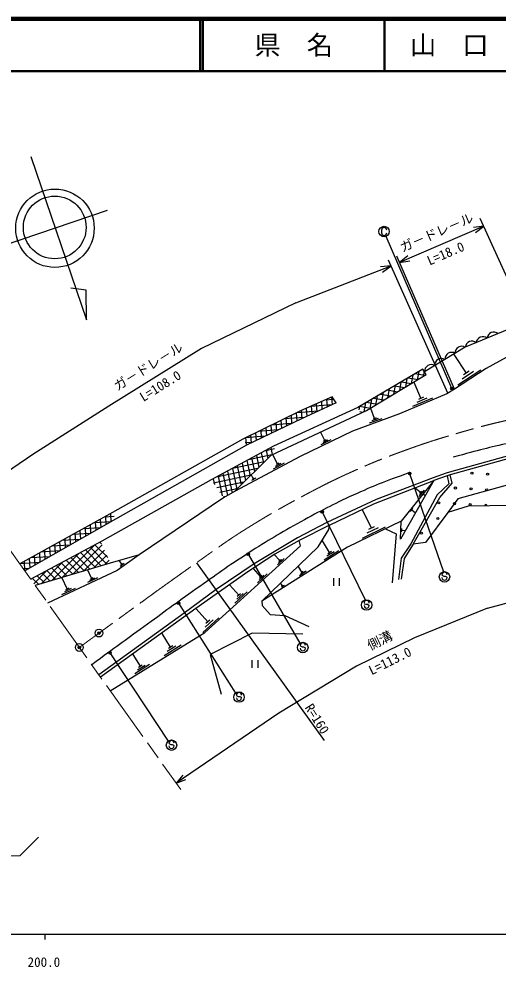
# Model space of a CAD drawing. Units: millimetres, scale not verified. Extents: x 40000 to 680000, y 20000 to 380000.
# Drawn here: x 263076 to 354712, y 198715 to 380000 of the extents above; entities that cross this region are included whole.
import ezdxf
from ezdxf.enums import TextEntityAlignment as Align

# ---------------------------------------------------------------- set-up
doc = ezdxf.new("R2010")
doc.units = ezdxf.units.MM
doc.header["$LTSCALE"] = 1000
doc.header["$PDMODE"] = 32
doc.header["$PDSIZE"] = 500
doc.linetypes.add('CHAIN', pattern=[18.5, 12, -1.5, 3.5, -1.5])
for name, color, linetype, lineweight in [('M-BGD', 7, 'Continuous', 25), ('M-BMK', 2, 'CHAIN', 13), ('M-BMK-SRVR', 3, 'Continuous', 25), ('M-STR-HTXT', 7, 'Continuous', 13), ('M-STR-STRC', 7, 'Continuous', 25), ('M-TTL', 2, 'Continuous', 140), ('M-TTL-BAND', 7, 'Continuous', 25), ('M-TTL-LINE', 7, 'Continuous', 50)]:
    doc.layers.add(name, color=color, linetype=linetype, lineweight=lineweight)
doc.layers.add('M-OTRS', color=6, linetype='Continuous')
doc.layers.add('M-TTL-TXT', color=7, linetype='Continuous')
doc.styles.add('@ＭＳ ゴシック', font='')
doc.styles.add('ＭＳ ゴシック', font='')
doc.styles.get('@ＭＳ ゴシック').set_extended_font_data('@MS Gothic')
doc.styles.get('ＭＳ ゴシック').set_extended_font_data('MS Gothic')

msp = doc.modelspace()

# ---------------------------------------------------------------- linework, layer by layer
at = {"layer": 'M-BGD'}
for p, q in [((265321, 353724), (275979, 322462)), ((279938, 343388), (260062, 336612)), ((361917, 318391), (351313, 341868)), ((351973, 340407), (335871, 333442)), ((351973, 340407), (349994, 340115)), ((350405, 339165), (351973, 340407)), ((345097, 308439), (333766, 333874)), ((346361, 309186), (335363, 334619)), ((337439, 334684), (335871, 333442)), ((335871, 333442), (337850, 333734)), ((316016, 325691), (334249, 332790)), ((334249, 332790), (332261, 332572)), ((332637, 331607), (334249, 332790)), ((275955, 328129), (272982, 328538)), ((275979, 322462), (275955, 328129)), ((348653, 312299), (346345, 315841)), ((338405, 311904), (338121, 310293)), ((338880, 312182), (340716, 311859)), ((339538, 312568), (339258, 310978)), ((340211, 312963), (340424, 312925)), ((340955, 312003), (340354, 313047)), ((340571, 312670), (340394, 311664)), ((351444, 312856), (347016, 309971)), ((350048, 312578), (347834, 311135)), ((349206, 312660), (348099, 311938)), ((336140, 310576), (335848, 308921)), ((336217, 310621), (338112, 310287)), ((337273, 311240), (336985, 309607)), ((337549, 311402), (339414, 311073)), ((339959, 307460), (338669, 310507)), ((332224, 308279), (334206, 307929)), ((332743, 308583), (332439, 306863)), ((333555, 309060), (335508, 308715)), ((333875, 309247), (333576, 307549)), ((335008, 309911), (334712, 308235)), ((334886, 309840), (336810, 309501)), ((319954, 306407), (320070, 304913)), ((320923, 306843), (321039, 305354)), ((323302, 307266), (321564, 307131)), ((321892, 307279), (322007, 305794)), ((322861, 307716), (322976, 306234)), ((323743, 306583), (322978, 307768)), ((329345, 306590), (329044, 304886)), ((329562, 306717), (331602, 306358)), ((330477, 307255), (330167, 305492)), ((330893, 307498), (332904, 307144)), ((331610, 307919), (331303, 306177)), ((342187, 307504), (338377, 305891)), ((341073, 307482), (339168, 306675)), ((340435, 307661), (339483, 307258)), ((316080, 304632), (316196, 303136)), ((320325, 305029), (316244, 304712)), ((317046, 305098), (317164, 303592)), ((318016, 305534), (318132, 304032)), ((322987, 306239), (318871, 305919)), ((318985, 305970), (319101, 304473)), ((328212, 305926), (328097, 305269)), ((328230, 305937), (330300, 305572)), ((328279, 304913), (328877, 304807)), ((331101, 303604), (330395, 305514)), ((312213, 302758), (312329, 301275)), ((313180, 303227), (313295, 301740)), ((317663, 303819), (313779, 303517)), ((314146, 303695), (314262, 302205)), ((315113, 304164), (315229, 302671)), ((332472, 303567), (330083, 302685)), ((331786, 303586), (330592, 303144)), ((331399, 303714), (330802, 303493)), ((312636, 301422), (308850, 301128)), ((309313, 301353), (309428, 299878)), ((310280, 301821), (310395, 300344)), ((311247, 302290), (311362, 300809)), ((315121, 302619), (311315, 302323)), ((321570, 299422), (320838, 300942)), ((310151, 300226), (306386, 299934)), ((306414, 299947), (306513, 298665)), ((307380, 300416), (307494, 298948)), ((308347, 300884), (308461, 299413)), ((322703, 299500), (320804, 298585)), ((322137, 299461), (321187, 299004)), ((321808, 299537), (321333, 299308)), ((307666, 299030), (306347, 298928)), ((311972, 297789), (310027, 297381)), ((310331, 297546), (310666, 295950)), ((311248, 298044), (311529, 296704)), ((306662, 295553), (307279, 292614)), ((311413, 296650), (306959, 295715)), ((307579, 296052), (308126, 293448)), ((308496, 296550), (308972, 294282)), ((309413, 297048), (309819, 295116)), ((312525, 294931), (311618, 296636)), ((308730, 294043), (300825, 292384)), ((310048, 295342), (303892, 294049)), ((303910, 294059), (304739, 290111)), ((304827, 294557), (305586, 290945)), ((305745, 295055), (306432, 291779)), ((313817, 295072), (311687, 293938)), ((313171, 295001), (312106, 294434)), ((312792, 295073), (312259, 294789)), ((300241, 292067), (300466, 290995)), ((307412, 292745), (300292, 291250)), ((301158, 292565), (301940, 288841)), ((302076, 293063), (302956, 288868)), ((302993, 293561), (303865, 289409)), ((307889, 292119), (307553, 292750)), ((308367, 292171), (307579, 291752)), ((308128, 292145), (307734, 291935)), ((307988, 292171), (307791, 292066)), ((306094, 291446), (300903, 290356)), ((304776, 290148), (301515, 289463)), ((342446, 291753), (336040, 280498)), ((339832, 289486), (338861, 290269)), ((302635, 288676), (302126, 288570)), ((340564, 289897), (339585, 288683)), ((340198, 289691), (339708, 289084)), ((339954, 289638), (339709, 289334)), ((340374, 289002), (340575, 289252)), ((340475, 289127), (340724, 288926)), ((337878, 285843), (338436, 286534)), ((281308, 284870), (279384, 284762)), ((279602, 284882), (279690, 283315)), ((280573, 285419), (280660, 283869)), ((330482, 282630), (328774, 286143)), ((338086, 285960), (338365, 286305)), ((338225, 285990), (338365, 286163)), ((338295, 286077), (338848, 285631)), ((276688, 283270), (276779, 281655)), ((280589, 283828), (277368, 283646)), ((277659, 283807), (277749, 282208)), ((278630, 284345), (278720, 282762)), ((322460, 283235), (316672, 280299)), ((333105, 282819), (328714, 280684)), ((331031, 282897), (329933, 282363)), ((336040, 280498), (336177, 283980)), ((272803, 281121), (272898, 279440)), ((276692, 281605), (273334, 281415)), ((273774, 281658), (273868, 279994)), ((274745, 282196), (274838, 280547)), ((278640, 282717), (275351, 282531)), ((275717, 282733), (275809, 281101)), ((331794, 282725), (329598, 281657)), ((336257, 281912), (336282, 282553)), ((336327, 282069), (336340, 282390)), ((336395, 282147), (336401, 282307)), ((336398, 282227), (336911, 282207)), ((272795, 279381), (269301, 279184)), ((269889, 279509), (269987, 277779)), ((270860, 280047), (270957, 278333)), ((274743, 280493), (271318, 280300)), ((277610, 279464), (271342, 273195)), ((271832, 280584), (271928, 278887)), ((278975, 279415), (273366, 273806)), ((277615, 279466), (280064, 277017)), ((278535, 279961), (278887, 279608)), ((322504, 277971), (321105, 280190)), ((266975, 277897), (267076, 276119)), ((270846, 278270), (267285, 278069)), ((267947, 278435), (268046, 276672)), ((268918, 278972), (269017, 277226)), ((274551, 277819), (269317, 272585)), ((273936, 277488), (276634, 274791)), ((274856, 277983), (277720, 275118)), ((279417, 278442), (275391, 274416)), ((275775, 278477), (278807, 275446)), ((276695, 278972), (279894, 275773)), ((279859, 277469), (277415, 275026)), ((312914, 276488), (311979, 277521)), ((324240, 278290), (321466, 276542)), ((323372, 278131), (321985, 277257)), ((322850, 278190), (322157, 277752)), ((266949, 276046), (263251, 275837)), ((264062, 276286), (264163, 274486)), ((265033, 276823), (265135, 275011)), ((268898, 277158), (265268, 276953)), ((266004, 277360), (266106, 275565)), ((271493, 276175), (267293, 271975)), ((271177, 276005), (273374, 273808)), ((272097, 276499), (274460, 274135)), ((273016, 276994), (275547, 274463)), ((280300, 276497), (279440, 275637)), ((282730, 275754), (282298, 276366)), ((283221, 275871), (282456, 275331)), ((282975, 275813), (282593, 275542)), ((282826, 275822), (282635, 275686)), ((297013, 276002), (321462, 242052)), ((313794, 276814), (312503, 275645)), ((313354, 276651), (312708, 276066)), ((313076, 276634), (312753, 276342)), ((265001, 274935), (263888, 274872)), ((268434, 274530), (265924, 272020)), ((267498, 274027), (269027, 272498)), ((268418, 274521), (270114, 272825)), ((269337, 275016), (271201, 273153)), ((270257, 275510), (272287, 273480)), ((276976, 273051), (276263, 274576)), ((309299, 273416), (307962, 274892)), ((310556, 273882), (308710, 272211)), ((317207, 274228), (316539, 275288)), ((318037, 274381), (316712, 273546)), ((317622, 274304), (316959, 273887)), ((317373, 274333), (317041, 274124)), ((265375, 272885), (265335, 272845)), ((265659, 273038), (266854, 271842)), ((266578, 273532), (267941, 272170)), ((272290, 271024), (271325, 273087)), ((278108, 273116), (276202, 272224)), ((277542, 273083), (276589, 272638)), ((277215, 273162), (276738, 272940)), ((309927, 273649), (309004, 272814)), ((309529, 273625), (309068, 273207)), ((313445, 271633), (313181, 272052)), ((323284, 271599), (323284, 273099)), ((324409, 271599), (324409, 273099)), ((273821, 271111), (271242, 269905)), ((273056, 271067), (271766, 270464)), ((272613, 271174), (271968, 270873)), ((305134, 269837), (303416, 271735)), ((306750, 270436), (304378, 268289)), ((305942, 270137), (304756, 269063)), ((313773, 271694), (313249, 271363)), ((313609, 271663), (313347, 271498)), ((313510, 271674), (313379, 271592)), ((352726, 267323), (368616, 271652)), ((305431, 270106), (304838, 269569)), ((299202, 264723), (296974, 267184)), ((301298, 265500), (298221, 262715)), ((300250, 265112), (298712, 263719)), ((299587, 265071), (298818, 264375)), ((292071, 259891), (290467, 262500)), ((294103, 260241), (290841, 258236)), ((293087, 260066), (291456, 259063)), ((292479, 260141), (291663, 259640)), ((286306, 256230), (284911, 258500)), ((288074, 256534), (285236, 254790)), ((287190, 256382), (285771, 255510)), ((286661, 256448), (285952, 256012)), ((307710, 255910), (307710, 257410)), ((308835, 255910), (308835, 257410)), ((312786, 247266), (293135, 233903)), ((294441, 235418), (293135, 233903)), ((293135, 233903), (295023, 234562))]:
    msp.add_line(p, q, dxfattribs=at)
for points in [[(316016, 325691), (297976, 316965), (280261, 305975), (265722, 296708), (253979, 288753)], [(361989, 322441), (356799, 320667), (348452, 317224), (340659, 312542)], [(361917, 318391), (352426, 313138), (346361, 309186), (344927, 308339), (335871, 304504), (326892, 301185), (316875, 296359), (304274, 289653)], [(340354, 313047), (327865, 305723), (311759, 298321), (299871, 291865), (278906, 280160), (265325, 272859)], [(304274, 289653), (311342, 296617), (329567, 305130), (340955, 312003)], [(322978, 307768), (316953, 305056), (305867, 299682), (280976, 285643), (263214, 275817)], [(323743, 306583), (317091, 303567), (306606, 298520), (281526, 284363), (264178, 274465)], [(389198, 300266), (391209, 298008), (384984, 296043), (383315, 293617), (372672, 289496), (361352, 287044), (349014, 286809), (345128, 285635), (340806, 279882), (338459, 279563), (343578, 288526), (345961, 291256), (345579, 292846)], [(408749, 300433), (405526, 300624), (397719, 300834), (389191, 300776), (387059, 300726), (376946, 299941), (366922, 298668), (356882, 296498), (345433, 293335), (344789, 293129), (342275, 292233)], [(408708, 299925), (405504, 300115), (397713, 300323), (389198, 300266), (387084, 300216), (376998, 299434), (367008, 298164), (357004, 296002), (345579, 292846), (344953, 292646), (342446, 291753)], [(384984, 296043), (364500, 293117), (347049, 288226), (345128, 285635)], [(342275, 292233), (331403, 288146), (321960, 283746), (316378, 280772), (308049, 275782), (300780, 270930), (294676, 266374), (278381, 254570)], [(344953, 292646), (345283, 291100), (343092, 288996), (338049, 279640), (336205, 276893), (335649, 272824)], [(342446, 291753), (336177, 283980), (325904, 278984), (309515, 268655)], [(309515, 268655), (320283, 279032), (322367, 282400), (322460, 283235), (330956, 287297), (342446, 291753)], [(304274, 289653), (302222, 288430), (286092, 277533)], [(333174, 282519), (335229, 281564), (334447, 272174)], [(316672, 280299), (312049, 277685), (306867, 274294), (296920, 267268), (278687, 254142)], [(280538, 251549), (298600, 262654), (316948, 279265), (316672, 280299)], [(338459, 279563), (336744, 276823), (336205, 272876)], [(286092, 277533), (280540, 275968), (266193, 271643)], [(286092, 277533), (281848, 274534), (268564, 268321)], [(309515, 268655), (309618, 267863), (311157, 266116), (313948, 265933), (318539, 263820)], [(352726, 267323), (338704, 261691), (327670, 256231), (312786, 247266)], [(317365, 262333), (307688, 262568), (299628, 258473), (301767, 250909)]]:
    msp.add_lwpolyline(points, dxfattribs=at)
for centre, radius in [((269960, 339986), 7500), ((269917, 340139), 6000), ((349721, 293133), 200), ((352716, 292960), 200), ((346553, 290311), 200), ((349548, 290138), 200), ((352543, 289965), 200), ((343384, 287490), 200), ((346379, 287316), 200), ((349374, 287143), 200), ((343211, 284495), 200), ((340043, 281673), 200)]:
    msp.add_circle(centre, radius, dxfattribs=at)
for centre, radius, start, end in [((351795, 317998), 1260, 48.80069, 176.03161), ((353882, 318858), 1260, 48.80069, 176.03161), ((347773, 316148), 1272, 57.73352, 184.26447), ((349709, 317137), 1260, 48.80069, 176.03161), ((345824, 314978), 1272, 57.73352, 184.26447), ((341928, 312636), 1272, 57.73352, 184.26447), ((343876, 313807), 1272, 57.73352, 184.26447), ((352369, 286970), 200, 332.03235, 210.14778)]:
    msp.add_arc(centre, radius, start, end, dxfattribs=at)
for points, knots in [([(565968, 281870), (561590, 282283), (560492, 282387), (556983, 282724), (553077, 283100), (550877, 283209), (546984, 283698), (543050, 284193), (540869, 284629), (536950, 285228), (533058, 285824), (530877, 286155), (526986, 286759), (523086, 287364), (520903, 287710), (517005, 288324), (513101, 288939), (510913, 289277), (507012, 289906), (503096, 290537), (500912, 290952), (496991, 291550), (493083, 292145), (490889, 292446), (486975, 292993), (479172, 294082), (474792, 294632), (466986, 295693), (459160, 296756), (454783, 297398), (446953, 298425), (439181, 299444), (434813, 299900), (427038, 300890), (423115, 301389), (420930, 301769), (417000, 302203), (413105, 302633), (410914, 302812), (407001, 303020), (403093, 303228), (400898, 303260), (396985, 303263), (393092, 303266), (390909, 303223), (387021, 303037), (383109, 302850), (380916, 302718), (377022, 302307), (373080, 301891), (370879, 301576), (366971, 300916), (363066, 300256), (360889, 299813), (357024, 298951), (352736, 297995), (351325, 297601), (346121, 296186)], [0, 0, 0, 0, 1, 1, 1, 2, 2, 2, 3, 3, 3, 4, 4, 4, 5, 5, 5, 6, 6, 6, 7, 7, 7, 8, 8, 8, 9, 9, 9, 10, 10, 10, 11, 11, 11, 12, 12, 12, 13, 13, 13, 14, 14, 14, 15, 15, 15, 16, 16, 16, 17, 17, 17, 18, 18, 18, 19, 19, 19, 19]), ([(337751, 293262), (332591, 291351), (331115, 290811), (326993, 288932), (323007, 287116), (320829, 285970), (316994, 283855), (312977, 281639), (310771, 280312), (306908, 277838), (302952, 275304), (300842, 273723), (297002, 271016), (293043, 268225), (290869, 266601), (286946, 263759), (283052, 260939), (281834, 260052), (276988, 256522)], [0, 0, 0, 0, 1, 1, 1, 2, 2, 2, 3, 3, 3, 4, 4, 4, 5, 5, 5, 6, 6, 6, 6])]:
    msp.add_open_spline(points, degree=3, knots=knots, dxfattribs=at)
at = {"layer": 'M-BMK'}
msp.add_line((247565, 297737), (294042, 232633), dxfattribs=at)
msp.add_open_spline([(565416, 288456), (562951, 288488), (562299, 288508), (560302, 288582), (557089, 288701), (555290, 288825), (552086, 289091), (546175, 289582), (542878, 290006), (536983, 290656), (533084, 291086), (530904, 291366), (527010, 291847), (523090, 292331), (520900, 292646), (516981, 293138), (513090, 293627), (510907, 293873), (507017, 294373), (491094, 296419), (482198, 297740), (466282, 299836), (454834, 301343), (448419, 302171), (436965, 303629), (433060, 304127), (430873, 304404), (426966, 304877), (423077, 305348), (420901, 305645), (417002, 306025), (413093, 306405), (410900, 306605), (406979, 306823), (403086, 307038), (400901, 307099), (397002, 307136), (393091, 307172), (390898, 307170), (386990, 307009), (383085, 306849), (380902, 306652), (377008, 306314), (373143, 305978), (370967, 305850), (367127, 305290), (363131, 304707), (360907, 304264), (356967, 303379), (353054, 302501), (350879, 301921), (347029, 300797), (343070, 299642), (340865, 298941), (336987, 297537), (333032, 296105), (330836, 295237), (326997, 293520), (323012, 291737), (320834, 290612), (316985, 288555), (313010, 286431), (310822, 285162), (306989, 282793), (302980, 280314), (300864, 278721), (297013, 276002), (289689, 270830), (285648, 267848), (278396, 262575), (276923, 261503), (276460, 261169), (274626, 259829)], degree=3, knots=[0, 0, 0, 0, 1, 1, 1, 2, 2, 2, 3, 3, 3, 4, 4, 4, 5, 5, 5, 6, 6, 6, 7, 7, 7, 8, 8, 8, 9, 9, 9, 10, 10, 10, 11, 11, 11, 12, 12, 12, 13, 13, 13, 14, 14, 14, 15, 15, 15, 16, 16, 16, 17, 17, 17, 18, 18, 18, 19, 19, 19, 20, 20, 20, 21, 21, 21, 22, 22, 22, 23, 23, 23, 24, 24, 24, 24], dxfattribs=at)
at = {"layer": 'M-BMK-SRVR'}
for centre in [(278396, 262575), (274626, 259829)]:
    msp.add_circle(centre, 750, dxfattribs=at)
msp.add_point((278396, 262575), dxfattribs=at)
at = {"layer": 'M-OTRS'}
msp.add_point((274626, 259829), dxfattribs=at)
msp.add_point((274626, 259829), dxfattribs=at)
msp.add_point((274626, 259829), dxfattribs=at)
at = {"layer": 'M-STR-HTXT'}
for q in [(266786, 223536), (260750, 220000)]:
    msp.add_line((263250, 220000), q, dxfattribs=at)
at = {"layer": 'M-STR-STRC'}
for p, q in [((332415, 339602), (332415, 339102)), ((345898, 309330), (333312, 338434)), ((337805, 293076), (344257, 274296)), ((321069, 285765), (329279, 268901)), ((306934, 277663), (316786, 260621)), ((343972, 273698), (344078, 273562)), ((344078, 273562), (344323, 273450)), ((344323, 273450), (344624, 273447)), ((344624, 273447), (344869, 273308)), ((344869, 273308), (344968, 273190)), ((329078, 268324), (329184, 268188)), ((293607, 268300), (304490, 251068)), ((329184, 268188), (329429, 268076)), ((329429, 268076), (329730, 268074)), ((329730, 268074), (329975, 267935)), ((329975, 267935), (330074, 267817)), ((316871, 260186), (316976, 260050)), ((316976, 260050), (317222, 259938)), ((317222, 259938), (317522, 259936)), ((317522, 259936), (317767, 259797)), ((317767, 259797), (317867, 259678)), ((280489, 258799), (291634, 241926)), ((304670, 250711), (304776, 250575)), ((304776, 250575), (305021, 250463)), ((305021, 250463), (305321, 250461)), ((305321, 250461), (305566, 250321)), ((305566, 250321), (305666, 250203)), ((291758, 241521), (291864, 241385)), ((291864, 241385), (292109, 241273)), ((292109, 241273), (292410, 241271)), ((292410, 241271), (292655, 241131)), ((292655, 241131), (292754, 241013))]:
    msp.add_line(p, q, dxfattribs=at)
for centre, radius in [((332915, 339352), 1000), ((345898, 309330), 150), ((345898, 309330), 120), ((345898, 309330), 90), ((345898, 309330), 60), ((345898, 309330), 30), ((337805, 293076), 150), ((337805, 293076), 120), ((337805, 293076), 90), ((337805, 293076), 60), ((337805, 293076), 30), ((321069, 285765), 150), ((321069, 285765), 120), ((321069, 285765), 90), ((321069, 285765), 60), ((321069, 285765), 30), ((306934, 277663), 150), ((306934, 277663), 120), ((306934, 277663), 90), ((306934, 277663), 60), ((306934, 277663), 30), ((344469, 273319), 1000), ((293607, 268300), 150), ((293607, 268300), 120), ((293607, 268300), 90), ((293607, 268300), 60), ((293607, 268300), 30), ((329575, 267946), 1000), ((317368, 259807), 1000), ((280489, 258799), 150), ((280489, 258799), 120), ((280489, 258799), 90), ((280489, 258799), 60), ((280489, 258799), 30), ((305167, 250332), 1000), ((292255, 241142), 1000)]:
    msp.add_circle(centre, radius, dxfattribs=at)
for centre, start, end in [((332915, 339602), 0, 180), ((332915, 339102), 180, 0), ((344472, 273694), 359.55488, 179.55488), ((344468, 273194), 179.55488, 359.55488), ((329578, 268321), 359.55488, 179.55488), ((329574, 267821), 179.55488, 359.55488), ((317367, 259682), 179.55488, 359.55488), ((317371, 260182), 359.55488, 179.55488), ((305166, 250207), 179.55488, 359.55488), ((305170, 250707), 359.55488, 179.55488), ((292258, 241517), 359.55488, 179.55488), ((292254, 241017), 179.55488, 359.55488)]:
    msp.add_arc(centre, 500, start, end, dxfattribs=at)
for p in [(345898, 309330), (337805, 293076), (321069, 285765), (306934, 277663), (293607, 268300), (280489, 258799)]:
    msp.add_point(p, dxfattribs=at)
at = {"layer": 'M-TTL'}
msp.add_line((680000, 380000), (40000, 380000), dxfattribs=at)
at = {"layer": 'M-TTL-BAND'}
for p, q in [((40000, 205000), (579000, 205000)), ((268000, 205000), (268000, 204000))]:
    msp.add_line(p, q, dxfattribs=at)
at = {"layer": 'M-TTL-LINE'}
for p, q in [((297750, 380000), (297750, 370000)), ((298250, 380000), (298250, 370000)), ((333000, 380000), (333000, 370000)), ((40000, 370000), (680000, 370000))]:
    msp.add_line(p, q, dxfattribs=at)

# ---------------------------------------------------------------- texts
at = {"layer": 'M-BGD', "style": 'ＭＳ ゴシック'}
for s, rotation, p in [('ガ－ドレ－ル', 23.391, (343525, 337842)), ('ガ－ドレ－ル', 31.817, (288570, 312307)), ('側溝', 26.326, (332743, 259857))]:
    msp.add_text(s, height=1833, rotation=rotation, dxfattribs=at).set_placement(p, align=Align.BOTTOM_CENTER)
at = {"layer": 'M-BGD', "style": '@ＭＳ ゴシック'}
for s, rotation, p in [('L=18.0', 23.391, (344319, 336007)), ('L=108.0', 31.817, (289625, 310607)), ('L=113.0', 26.326, (333630, 258065))]:
    msp.add_text(s, height=1833, rotation=rotation, dxfattribs=at).set_placement(p, align=Align.TOP_CENTER)
at = {"layer": 'M-BGD', "style": 'ＭＳ ゴシック'}
msp.add_text('R=160', height=1833, rotation=302.085, dxfattribs=at).set_placement((320107, 246181), align=Align.MIDDLE_CENTER)
at = {"layer": 'M-TTL-BAND', "style": 'ＭＳ ゴシック'}
msp.add_text('200.0', height=1833, dxfattribs=at).set_placement((267844, 198195), align=Align.BOTTOM_CENTER)
at = {"layer": 'M-TTL-TXT', "style": 'ＭＳ ゴシック'}
for s, p in [('県\u3000名', (315625, 375000)), ('山\u3000口\u3000県', (350375, 375000))]:
    msp.add_text(s, height=3666, dxfattribs=at).set_placement(p, align=Align.MIDDLE_CENTER)

doc.saveas('drawing.dxf')
